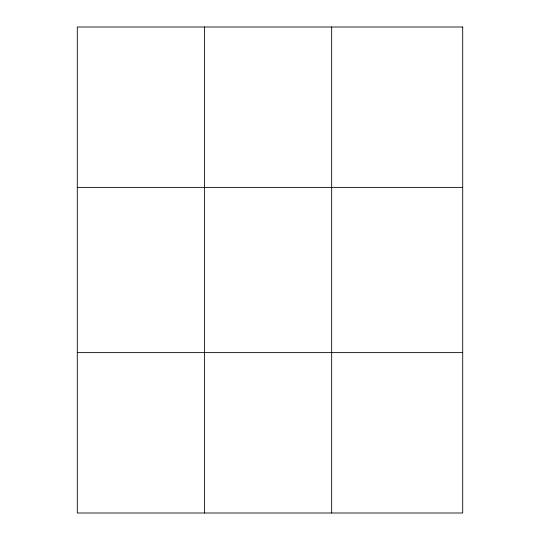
<?xml version="1.0" encoding="UTF-8"?>
<svg xmlns="http://www.w3.org/2000/svg" width="540" height="540" viewBox="0 0 540 540"><rect width="100%" height="100%" fill="white"/><g stroke="black" fill="none" stroke-linecap="round" stroke-linejoin="round"><path stroke-width="0.81" d="M204.478 27L204.478 513M331.668 27L331.668 513M77.294 187.38L462.706 187.38M77.294 352.62L462.706 352.62M462.706 27L462.706 513L77.294 513L77.294 27L462.706 27"/></g></svg>
